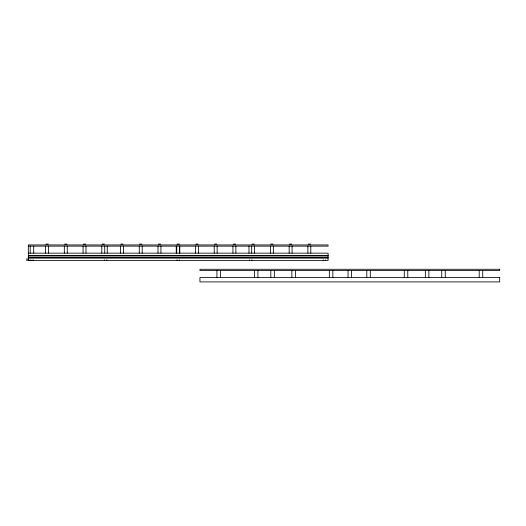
<?xml version="1.0" encoding="UTF-8"?>
<svg xmlns="http://www.w3.org/2000/svg" width="526" height="526" viewBox="0 0 526 526"><rect width="100%" height="100%" fill="white"/><g stroke="black" fill="none" stroke-linecap="round" stroke-linejoin="round"><path stroke-width="0.79" d="M45.893 244.084L48.234 244.084M64.626 244.084L66.966 244.084M83.358 244.084L85.705 244.084M102.097 244.084L104.437 244.084M120.829 244.084L123.169 244.084M139.568 244.084L141.908 244.084M158.3 244.084L160.64 244.084M177.032 244.084L179.373 244.084M195.771 244.084L198.111 244.084M214.503 244.084L216.844 244.084M233.235 244.084L235.576 244.084M251.974 244.084L254.314 244.084M270.706 244.084L273.047 244.084M289.438 244.084L291.779 244.084M308.177 244.084L310.518 244.084M28.325 246.122L328.079 246.129L328.079 244.945L28.325 244.945L28.325 260.528L328.079 260.528L328.079 253.151L28.325 253.151M28.325 255.728L328.079 255.728M28.325 255.886L328.079 255.886M28.325 257.793L328.079 257.793M28.325 257.944L328.079 257.944M26.3 259.048L28.667 259.048M26.3 260.219L30.357 260.219M482.723 270.463L482.723 277.491M479.206 270.463L479.206 277.491M445.252 270.463L445.252 277.491M441.741 270.463L441.741 277.491M428.868 270.463L428.868 277.491M425.356 270.463L425.356 277.491M407.781 270.463L407.781 277.491M404.27 270.463L404.27 277.491M370.317 270.463L370.317 277.491M366.8 270.463L366.8 277.491M351.559 270.463L351.559 277.491M348.048 270.463L348.048 277.491M332.846 270.463L332.846 277.491M329.335 270.463L329.335 277.491M325.495 259.785L325.495 260.528M323.286 259.785L323.286 260.528M310.807 246.129L310.807 253.151M307.888 246.129L307.888 253.151M295.375 270.463L295.375 277.491M292.075 246.129L292.075 253.151M291.864 270.463L291.864 277.491M289.149 246.129L289.149 253.151M274.335 270.463L274.335 277.491M273.336 246.129L273.336 253.151M270.824 270.463L270.824 277.491M270.417 246.129L270.417 253.151M257.911 270.463L257.911 277.491M254.604 246.129L254.604 253.151M254.393 270.463L254.393 277.491M251.849 259.785L251.849 260.528M251.678 246.129L251.678 253.151M249.64 259.785L249.64 260.528M248.989 246.122L248.989 253.151M235.872 246.129L235.872 253.151M232.946 246.129L232.946 253.151M220.44 270.463L220.44 277.491M217.133 246.129L217.133 253.151M216.929 270.463L216.929 277.491M214.214 246.129L214.214 253.151M198.401 246.129L198.401 253.151M195.475 246.129L195.475 253.151M179.754 246.122L179.754 253.151M179.668 246.129L179.668 253.151M179.313 259.785L179.313 260.528M177.098 259.785L177.098 260.528M176.743 246.129L176.743 253.151M176.243 246.122L176.243 253.151M160.93 246.129L160.93 253.151M158.01 246.129L158.01 253.151M142.198 246.129L142.198 253.151M139.272 246.129L139.272 253.151M123.459 246.129L123.459 253.151M120.539 246.129L120.539 253.151M107.245 246.122L107.245 253.151M106.771 259.785L106.771 260.528M104.727 246.129L104.727 253.151M104.556 259.785L104.556 260.528M101.807 246.129L101.807 253.151M85.994 246.129L85.994 253.151M83.069 246.129L83.069 253.151M67.256 246.129L67.256 253.151M64.336 246.129L64.336 253.151M48.523 246.129L48.523 253.151M45.604 246.129L45.604 253.151M33.717 246.122L33.717 253.151M33.125 259.785L33.125 260.528M30.909 259.785L30.909 260.528M30.199 246.122L30.199 253.151M499.7 269.286L199.946 269.286L199.946 270.463L499.7 270.463L499.7 269.286M499.7 277.491L199.946 277.491L199.946 281.916L499.7 281.916L499.7 277.491"/></g></svg>
